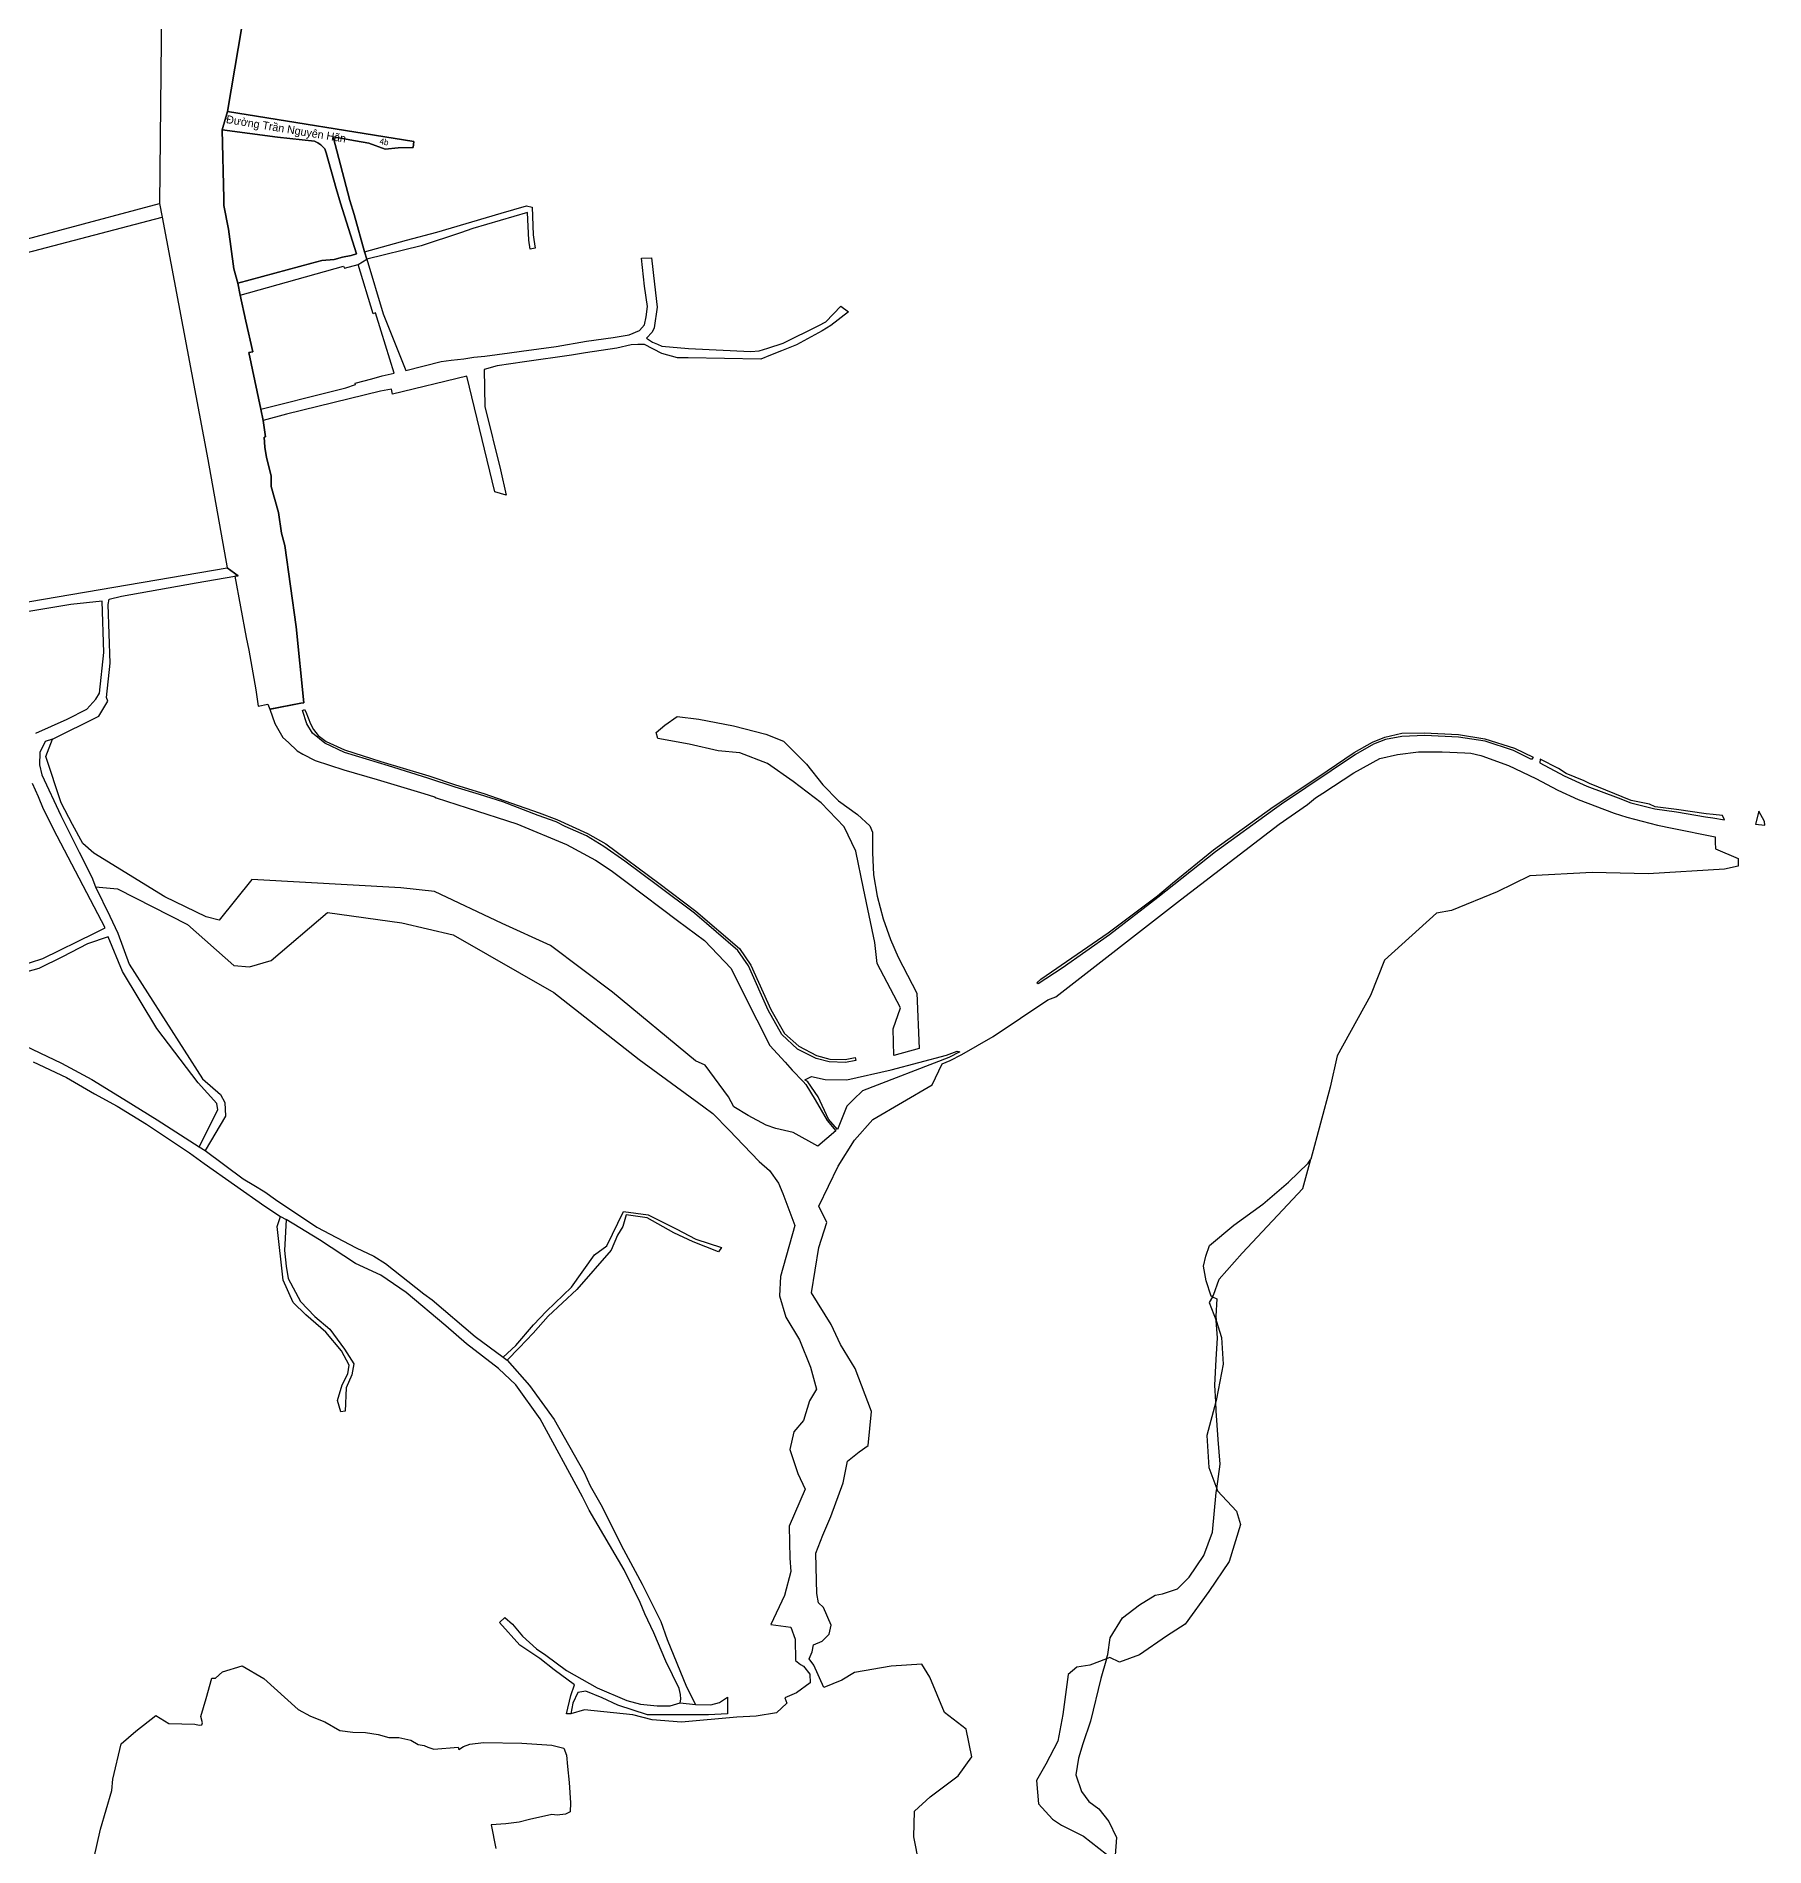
# Model space of a CAD drawing. Extents: x 548434 to 553028, y 1835329 to 1842282.
# Drawn here: x 551609 to 552448, y 1837672 to 1838551 of the extents above; entities that cross this region are included whole.
import ezdxf

# ---------------------------------------------------------------- set-up
doc = ezdxf.new("R2010")
doc.units = 0
for name, color, linetype in [('Level 2', 7, 'Continuous'), ('Level 30', 7, 'Continuous'), ('Level 4', 7, 'Continuous'), ('Level 5', 7, 'Continuous')]:
    doc.layers.add(name, color=color, linetype=linetype)

msp = doc.modelspace()

# ---------------------------------------------------------------- linework, layer by layer
at = {"layer": 'Level 2'}
for p, q in [((551701.99, 1838514.33), (551699.53, 1838505.43)), ((551699.53, 1838505.43), (551726.34, 1838501.83)), ((551747.31, 1838498.04), (551749.18, 1838496.17))]:
    msp.add_line(p, q, dxfattribs=at)
for points in [[(551669.98, 1838564.33), (551669.1, 1838469.55), (551670.3458, 1838462.9663), (551692.58, 1838345.46), (551701.82, 1838292.8), (551707.27, 1838289.05), (551705.68, 1838288.83), (551711.15, 1838259.07), (551712.37, 1838252.89), (551715.78, 1838233.69), (551716.94, 1838225.71), (551721.62, 1838226.7), (551722.5353, 1838224.2496), (551723.7182, 1838224.4687), (551737.6401, 1838227.1863), (551739.0587, 1838227.443), (551735.35, 1838264.2), (551729.85, 1838303.71), (551728.29, 1838309.73), (551726.73, 1838319.71), (551723.21, 1838332.26), (551723.24, 1838337.42), (551721.04, 1838346.43), (551720.24, 1838351.33), (551719.8, 1838356.28), (551720.48, 1838356.45), (551719.3, 1838364.39), (551718.1666, 1838369.7817), (551712.38, 1838397.31), (551714.38, 1838397.69), (551710.97, 1838412.53), (551708.14, 1838425.18), (551707.08, 1838430.94), (551705.17, 1838437.95), (551702.61, 1838457.22), (551700.35, 1838468.66), (551700.22, 1838472.07), (551699.53, 1838505.43), (551701.99, 1838514.33), (551717.67, 1838607.15)], [(551764.57, 1838445.28), (551762.05, 1838444.47), (551757.9, 1838443.51), (551753.84, 1838442.51), (551747.79, 1838441.98), (551742.95, 1838440.73), (551707.08, 1838430.94), (551708.14, 1838425.18), (551758.24, 1838439.28), (551758.72, 1838438.25), (551765.5, 1838440.06), (551769.62, 1838442.59), (551768.5, 1838446.22), (551763.49, 1838464.29), (551761.41, 1838471.05), (551753.26, 1838501.94), (551764.21, 1838500), (551770.59, 1838498.87), (551778.57, 1838496.05), (551784.78, 1838496.64), (551792.16, 1838496.86), (551792.49, 1838499.67), (551701.99, 1838514.33)], [(551726.34, 1838501.83), (551744.17, 1838499.91), (551745.81, 1838499.13), (551747.31, 1838498.04)], [(551749.18, 1838496.17), (551749.9, 1838494.19), (551754.69, 1838476.85), (551756.81, 1838469.72), (551764.57, 1838445.28)]]:
    msp.add_lwpolyline(points, dxfattribs=at)
at = {"layer": 'Level 30'}
for p, q in [((551699.53, 1838505.43), (551701.99, 1838514.33)), ((551669.1, 1838469.55), (551670.3458, 1838462.9663)), ((551768.5, 1838446.22), (551769.62, 1838442.59)), ((551765.5, 1838440.06), (551769.62, 1838442.59)), ((551707.08, 1838430.94), (551708.14, 1838425.18)), ((551718.1666, 1838369.7817), (551719.3, 1838364.39)), ((551688.32, 1838012.03), (551691.2, 1838010.19)), ((551727.72, 1837978.19), (551730.43, 1837976.64)), ((551835.79, 1837909.86), (551837.72, 1837908.41)), ((551921.52, 1837742.23), (551928.99, 1837741.47))]:
    msp.add_line(p, q, dxfattribs=at)
for points in [[(551717.67, 1838607.15), (551701.99, 1838514.33)], [(551666.14, 1838584.16), (551669.98, 1838564.33), (551669.1, 1838469.55)], [(551701.99, 1838514.33), (551792.49, 1838499.67), (551792.16, 1838496.86), (551784.78, 1838496.64), (551778.57, 1838496.05), (551770.59, 1838498.87), (551764.21, 1838500), (551764.2, 1838500), (551753.26, 1838501.94), (551761.41, 1838471.05), (551763.49, 1838464.29), (551768.5, 1838446.22)], [(551707.08, 1838430.94), (551742.95, 1838440.73), (551747.79, 1838441.98), (551753.84, 1838442.51), (551757.9, 1838443.51), (551762.05, 1838444.47), (551764.57, 1838445.28), (551756.81, 1838469.72), (551754.69, 1838476.85), (551749.9, 1838494.19), (551749.18, 1838496.17), (551747.31, 1838498.04), (551745.81, 1838499.13), (551744.17, 1838499.91), (551726.34, 1838501.83), (551699.53, 1838505.43)], [(551699.53, 1838505.43), (551700.22, 1838472.07), (551700.35, 1838468.66), (551702.61, 1838457.22), (551705.17, 1838437.95), (551707.08, 1838430.94)], [(551519.52, 1838435.05), (551550.62, 1838439.83), (551550.17, 1838441.37), (551559.57, 1838443.52), (551559.91, 1838441.12), (551572.19, 1838443.74), (551669.1, 1838469.55)], [(551519.62, 1838431.08), (551556.92, 1838430.83), (551574.1, 1838435.42), (551573.1, 1838439.94), (551588.07, 1838443.02), (551588.92, 1838443.25), (551593.17, 1838444.13), (551594.29, 1838444.32), (551594.48, 1838443.15), (551670.3458, 1838462.9663)], [(551670.3458, 1838462.9663), (551692.58, 1838345.46), (551701.82, 1838292.8)], [(551768.5, 1838446.22), (551788.94, 1838451.88), (551803.55, 1838455.73), (551834.8, 1838464.93), (551847.07, 1838468.45), (551849.79, 1838467.89), (551850.25, 1838454.45), (551850.56, 1838452.19), (551851.23, 1838447.94), (551848.79, 1838447.54), (551848.12, 1838451.79), (551847.52, 1838465.29), (551821.09, 1838457.43), (551815.1, 1838455.37), (551796.02, 1838449.1), (551769.62, 1838442.59)], [(551708.14, 1838425.18), (551758.24, 1838439.28), (551758.72, 1838438.25), (551765.5, 1838440.06)], [(551718.1666, 1838369.7817), (551753, 1838378.52), (551759.38, 1838380.22), (551764.19, 1838381.76), (551763.98, 1838382.53), (551772.04, 1838384.61), (551777.05, 1838385.99), (551782.95, 1838387.32), (551776.59, 1838407.66), (551773.89, 1838416.54), (551772.67, 1838416.17), (551765.5, 1838440.06)], [(551769.62, 1838442.59), (551777.56, 1838416.11), (551788.52, 1838388.53), (551805.63, 1838392.96), (551810.57, 1838393.64), (551816.6, 1838394.31), (551821.45, 1838395.06), (551826.9, 1838395.57), (551838.77, 1838397.24), (551844.65, 1838397.97), (551861.4, 1838400.24), (551876.18, 1838402.77), (551889.05, 1838404.65), (551896.81, 1838405.91), (551901.81, 1838407.99), (551904.23, 1838410.78), (551905.05, 1838414.64), (551905.7, 1838419.68), (551904.37, 1838429.44), (551902.88, 1838443.09), (551907.67, 1838443.26), (551909.21, 1838430.56), (551910.44, 1838419.4), (551909.05, 1838409.38), (551908.05, 1838407.18), (551905.3, 1838404.25), (551908.22, 1838402.27), (551910.68, 1838401.33), (551912.64, 1838400.42), (551925.66, 1838399.3), (551955.94, 1838397.77), (551959.89, 1838398.12), (551964.15, 1838399.51), (551971.53, 1838401.79), (551988.83, 1838410.38), (551992.31, 1838412.25), (551999.55, 1838419.8), (552003.2, 1838417.1), (551994.64, 1838410.5), (551990.5, 1838407.81), (551978.04, 1838401.02), (551970.77, 1838398.13), (551965.42, 1838396.09), (551960.77, 1838394.09), (551925.46, 1838394.75), (551920.36, 1838394.71), (551912.63, 1838396.77), (551904.24, 1838401.19), (551901.09, 1838401.27), (551897.83, 1838401.06), (551890.95, 1838399.47), (551875.69, 1838397.24), (551868.84, 1838396.08), (551846.13, 1838392.81), (551832.86, 1838390.79), (551826.53, 1838389.14), (551826.81, 1838371.16), (551834.38, 1838340.34), (551837.14, 1838328.11), (551831.79, 1838329.66), (551818.2, 1838385.93), (551782.12, 1838377.11), (551781.63, 1838379.58), (551776.22, 1838378.54), (551730.62, 1838367.41), (551719.3, 1838364.39)], [(551708.14, 1838425.18), (551710.97, 1838412.53), (551714.38, 1838397.69), (551712.38, 1838397.31), (551718.1666, 1838369.7817)], [(551719.3, 1838364.39), (551720.48, 1838356.45), (551719.8, 1838356.28), (551720.24, 1838351.33), (551721.04, 1838346.43), (551723.24, 1838337.42), (551723.21, 1838332.26), (551726.73, 1838319.71), (551728.29, 1838309.73), (551729.85, 1838303.71), (551735.35, 1838264.2), (551739.0587, 1838227.443), (551737.6401, 1838227.1863), (551722.5353, 1838224.2496)], [(551591.9, 1838274.17), (551701.82, 1838292.8)], [(551617.15, 1838209.72), (551639.69, 1838220.87), (551643.94, 1838228.12), (551643.44, 1838230.01), (551645.19, 1838246.65), (551644.18, 1838275.15), (551644.73, 1838277.67), (551650.7, 1838279.07), (551686.86, 1838285.55), (551705.68, 1838288.83)], [(551705.68, 1838288.83), (551707.27, 1838289.05), (551701.82, 1838292.8)], [(551705.68, 1838288.83), (551711.15, 1838259.07), (551712.37, 1838252.89), (551715.78, 1838233.69), (551716.94, 1838225.71), (551721.62, 1838226.7), (551722.5353, 1838224.2496)], [(551609.15, 1838212.72), (551624.35, 1838219.45), (551633.81, 1838224.33), (551638.25, 1838229.08), (551639.9, 1838232.03), (551642.01, 1838251.74), (551641.34, 1838276.77), (551626.03, 1838275.06), (551561.14, 1838264.25)], [(551722.5353, 1838224.2496), (551725.09, 1838217.41), (551728.95, 1838210.48), (551731.57, 1838208.06), (551735.77, 1838204.02), (551738.52, 1838202.41), (551744.56, 1838199.34), (551758.55, 1838194.93), (551774.66, 1838190.17), (551797.27, 1838183.36), (551802.38, 1838181.69), (551803.3, 1838181.3), (551818.24, 1838176.5), (551842.3, 1838168.63), (551866.51, 1838158.63), (551880.48, 1838151.02), (551888.16, 1838145.95), (551895.85, 1838140.22), (551920.3, 1838121.75), (551933.37, 1838112.01), (551946.26, 1838098.54), (551952.42, 1838086), (551965.01, 1838061.09), (551972.53, 1838053.11), (551975.87, 1838049.13), (551981.31, 1838043.65), (551982.52, 1838042.22), (551987.05, 1838034.73), (551992.87, 1838024.71), (551997.13, 1838019.67), (551988.36, 1838012.24), (551976.36, 1838018.97), (551968.07, 1838020.83), (551963.38, 1838022.55), (551954.62, 1838027.13), (551947.58, 1838031.37), (551945.1, 1838036.28), (551933.68, 1838051.5), (551929.06, 1838053.72), (551888.83, 1838086.92), (551858.75, 1838109.6), (551835.24, 1838120.24), (551802.48, 1838135.78), (551786.1, 1838137.6), (551713.9, 1838141.63), (551697.95, 1838121.93), (551691.63, 1838123.61), (551671.67, 1838133.29), (551637.25, 1838154.36), (551631.9, 1838159.12), (551626.86, 1838168.42), (551621.41, 1838178.92), (551613.92, 1838201.38), (551617.15, 1838209.72)], [(552006.86, 1838053.86), (552001.71, 1838052.85), (551993.83, 1838053.18), (551987.49, 1838054.83), (551978.57, 1838059.29), (551970.98, 1838066.44), (551964.24, 1838078.34), (551954.66, 1838099.78), (551949.55, 1838107.25), (551928.48, 1838125.34), (551910.63, 1838138.79), (551894.74, 1838150.6), (551884.51, 1838157.73), (551876.09, 1838162.79), (551865.83, 1838167.38), (551861.45, 1838169.64), (551852.71, 1838172.71), (551835.53, 1838179.3), (551824.33, 1838182.88), (551812.5, 1838186.41), (551799.26, 1838190.74), (551780.13, 1838196.73), (551758.79, 1838203.29), (551749.23, 1838207.72), (551743.28, 1838212.64), (551740.57, 1838217.19), (551738.44, 1838223.67), (551739.4, 1838224.06), (551740.06, 1838223), (551742.25, 1838217.26), (551743.77, 1838214.48), (551746.06, 1838211.57), (551749.86, 1838208.59), (551758.87, 1838204.61), (551776.45, 1838198.89), (551799.7, 1838191.9), (551812.68, 1838187.54), (551824.68, 1838183.84), (551826.34, 1838183.41), (551853.16, 1838173.93), (551861.82, 1838170.73), (551876.62, 1838163.92), (551885.48, 1838158.89), (551911.3, 1838139.9), (551929.18, 1838126.32), (551950.36, 1838108.21), (551955.85, 1838100.14), (551965.6, 1838078.57), (551972.17, 1838066.95), (551979.08, 1838060.76), (551987.78, 1838056.22), (551994.18, 1838054.52), (552001.7, 1838054.36), (552006.53, 1838055.23), (552006.86, 1838053.86)], [(552037.57, 1838059.7), (552025.29, 1838056.25), (552024.98, 1838069.24), (552028.52, 1838079.4), (552017.12, 1838100.9), (552015.95, 1838111.09), (552010.446, 1838137.253), (552006.83, 1838155.33), (552001.15, 1838167.21), (551990.05, 1838178.83), (551976.37, 1838189.16), (551963.98, 1838197.94), (551950.56, 1838203.11), (551939.98, 1838204.14), (551926.04, 1838207.24), (551910.81, 1838210.08), (551910.03, 1838212.92), (551914.16, 1838216.53), (551920.1, 1838220.67), (551930.68, 1838219.37), (551947.46, 1838216.27), (551963.21, 1838212.14), (551971.73, 1838208.79), (551982.83, 1838197.68), (551990.83, 1838187.61), (551998.31, 1838179.86), (552007.607, 1838173.148), (552013.544, 1838167.725), (552014.834, 1838164.626), (552014.834, 1838154.813), (552015.35, 1838143.967), (552017.157, 1838133.637), (552019.997, 1838122.533), (552023.59, 1838112.47), (552027.28, 1838103.93), (552036.38, 1838086.54), (552037.57, 1838059.7)], [(551617.15, 1838209.72), (551613.62, 1838208.68), (551611.06, 1838203.27), (551610.8, 1838197.28), (551612.06, 1838192.49), (551621.22, 1838172.77), (551630.09, 1838154.94), (551636.2, 1838142.83), (551638.08, 1838138.18)], [(552335.37, 1838201.03), (552334.55, 1838199.94), (552325.77, 1838204.32), (552311.97, 1838208.75), (552299.11, 1838210.78), (552282.72, 1838211.51), (552271.58, 1838211.05), (552263.61, 1838209.51), (552257.87, 1838207.26), (552249.07, 1838202.29), (552213.23, 1838178.21), (552209.91, 1838175.85), (552181.23, 1838155.01), (552153.28, 1838132.91), (552129.75, 1838114.78), (552106.79, 1838098.72), (552095.2, 1838091.04), (552094.61, 1838091.45), (552096.58, 1838093.24), (552129.11, 1838115.82), (552153.11, 1838133.8), (552160.37, 1838139.87), (552180.31, 1838156.02), (552209.25, 1838176.85), (552212.39, 1838179.02), (552235.4, 1838194.45), (552248.5, 1838203.35), (552257.31, 1838208.35), (552263.41, 1838210.72), (552271.68, 1838212.65), (552282.43, 1838212.77), (552299.02, 1838212), (552311.91, 1838209.88), (552326.29, 1838205.42), (552335.37, 1838201.03)], [(552037.5, 1837664.12), (552034.88, 1837677.22), (552035.29, 1837689.66), (552042.84, 1837696.66), (552056.47, 1837706.79), (552063.08, 1837716.07), (552060.25, 1837729.5), (552049.86, 1837737.59), (552042.68, 1837754.65), (552038.82, 1837760.96), (552023.96, 1837760.02), (552006.18, 1837756.85), (552000, 1837753.27), (551991.26, 1837749.68), (551986.46, 1837760.54), (551984.23, 1837763.62), (551985.62, 1837766.97), (551986.27, 1837770.27), (551990.54, 1837772.2), (551993.79, 1837775.47), (551994.83, 1837779.91), (551991.13, 1837788.5), (551988.68, 1837790.75), (551987.81, 1837795.19), (551987.78, 1837801.56), (551987.38, 1837814.85), (551990.8, 1837823.57), (551994.61, 1837832.57), (552000.64, 1837849.02), (552002.78, 1837859.45), (552008.41, 1837864.02), (552012.75, 1837867.11), (552014.41, 1837883.53), (552006.46, 1837904.48), (551999.42, 1837916.01), (551994.83, 1837925.83), (551985.3, 1837941.13), (551988.79, 1837963.08), (551992.77, 1837975.26), (551988.92, 1837983.19), (551998.28, 1838002.61), (552006.17, 1838015.26), (552015.03, 1838025.26), (552043.86, 1838042.09), (552048.6, 1838052.16), (552052.58, 1838053.79), (552058.28, 1838056.72), (552073.36, 1838065.45), (552099.9, 1838083.2), (552103.85, 1838084.75), (552164.27, 1838131.85), (552212.18, 1838168.55), (552225.78, 1838178.04), (552229.71, 1838181.26), (552233.22, 1838183.6), (552248.35, 1838193.41), (552260.98, 1838200.38), (552269.46, 1838202.36), (552279.75, 1838203.57), (552291.16, 1838203.59), (552302.14, 1838203.16), (552305, 1838202.88), (552309.87, 1838201.81), (552310.46, 1838201.63), (552323.29, 1838196.94), (552336.65, 1838190.59), (552347.34, 1838185.03), (552357.19, 1838180.41), (552374.63, 1838173.83), (552380.75, 1838171.87), (552395.53, 1838168.02), (552402.74, 1838166.5), (552423.52, 1838162.33), (552423.5, 1838159.78), (552423.71, 1838156.46), (552434.78, 1838151.84), (552434.76, 1838148.06), (552428.03, 1838146.7), (552391.12, 1838144.47), (552363.98, 1838145.11), (552333.74, 1838143.4), (552317.79, 1838135.67), (552295.69, 1838126.65), (552288.48, 1838125.37), (552263.13, 1838102.48), (552256.35, 1838085.44), (552240.25, 1838056.04), (552236.88, 1838040.95), (552227.4296, 1838005.9284)], [(552428.08, 1838170.59), (552427.17, 1838172.67), (552427.16, 1838172.64), (552422.65, 1838173.19), (552419.16, 1838173.55), (552404.85, 1838175.67), (552394.533, 1838176.897), (552391.69, 1838178.15), (552382.82, 1838179.95), (552362.66, 1838188.3), (552360.09, 1838189.53), (552351.25, 1838193.09), (552347.6, 1838195.45), (552338.71, 1838200.04), (552338.46, 1838198.18), (552350.34, 1838192), (552361.35, 1838186.97), (552376.52, 1838181.34), (552382.61, 1838178.85), (552394.32, 1838175.94), (552404.79, 1838174.54), (552418.93, 1838172.11), (552422.47, 1838171.65), (552428.08, 1838170.59)], [(551600.49, 1838099.49), (551612.56, 1838103.39), (551637.56, 1838115.55), (551642.66, 1838118.27), (551619.42, 1838162.64), (551612.89, 1838175.71), (551610.38, 1838181.81), (551607.48, 1838188.19)], [(552447.63, 1838167.98), (552447.54, 1838169.82), (552444.6995, 1838174.8581), (552443.18, 1838168.58), (552447.63, 1838167.98)], [(551638.08, 1838138.18), (551648.74, 1838137.07), (551682.67, 1838119.9), (551705.13, 1838099.9), (551712.73, 1838099.35), (551723.29, 1838102.44), (551750.57, 1838125.61), (551786.61, 1838120.58), (551811.52, 1838114.87), (551860.34, 1838086.78), (551901.68, 1838054.37), (551933.03, 1838031.41), (551937.4, 1838028.12), (551945.41, 1838020.1), (551952.26, 1838012.77), (551959.92, 1838004.89), (551964.95, 1838000.51), (551969.26, 1837994.39), (551971.39, 1837989.37), (551977.25, 1837973.81), (551970.2, 1837949.01), (551969.81, 1837939.74), (551972.79, 1837929.36), (551979.52, 1837918.33), (551984.8, 1837905.01), (551987.64, 1837894.32), (551984.28, 1837888.8), (551981.38, 1837879.13), (551976.76, 1837873.72), (551974.83, 1837865.17), (551978.62, 1837853.41), (551982.25, 1837845.89), (551974.45, 1837828), (551974.78, 1837812.4), (551975.26, 1837805.94), (551972.21, 1837794.29), (551965.58, 1837780.19), (551975.19, 1837778.96), (551977.34, 1837773.13), (551977.49, 1837762.77), (551979.88, 1837760.77), (551981.34, 1837760.05), (551984.55, 1837756.19), (551984.71, 1837751.88), (551977.98, 1837747.14), (551972.28, 1837744.65), (551973.35, 1837742.08), (551968.25, 1837737.36), (551958.45, 1837735.77), (551949.01, 1837735.29), (551922.29, 1837732.84), (551907.99, 1837734), (551898.57, 1837736.32), (551875.12, 1837738.83), (551868.56, 1837736.89)], [(551638.08, 1838138.18), (551645.01, 1838123.79), (551648.84, 1838115.57), (551654.34, 1838100.56), (551689.94, 1838044.94), (551698.65, 1838037.39), (551700.76, 1838033.45), (551701.06, 1838026.82), (551691.2, 1838010.19)], [(551688.32, 1838012.03), (551697.42, 1838029.93), (551696.83, 1838033.03), (551687.78, 1838042.93), (551667.72, 1838069.36), (551651.19, 1838097.1), (551644.16, 1838113.87), (551634.23, 1838110.42), (551622.03, 1838104.19), (551610.52, 1838098.51), (551601.78, 1838096.01), (551595.03, 1838093.83), (551588.74, 1838091.74), (551577.16, 1838088.34), (551567.7, 1838084.69), (551564.27, 1838083.5)], [(551564.27, 1838083.5), (551569.65, 1838079.02), (551584.84, 1838071.2), (551589.28, 1838068.58), (551600.51, 1838062.59), (551621.48, 1838052.49), (551636.24, 1838044.6), (551651.77, 1838035.15), (551667.9, 1838025.02), (551688.32, 1838012.03)], [(552057.19, 1838058.03), (552051.926, 1838055.3), (552010, 1838039.13), (552005.62, 1838035), (552002.35, 1838031.62), (551997.93, 1838020.35), (551993.46, 1838025.31), (551988.54, 1838036.14), (551983.48, 1838043.55), (551982.05, 1838044.53), (551985.25, 1838046.09), (551991.85, 1838044.69), (552002.37, 1838044.54), (552023.97, 1838049.28), (552050.84, 1838056.4), (552055.88, 1838058.35), (552057.19, 1838058.03)], [(551607.77, 1838053.13), (551623.9, 1838045.65), (551637.49, 1838037.69), (551648.56, 1838031.62), (551662.7, 1838023.03), (551683.57, 1838008.98), (551690.69, 1838003.83), (551720.19, 1837983.22), (551727.72, 1837978.19)], [(551691.2, 1838010.19), (551709.66, 1837996.38), (551714.87, 1837993.41), (551720.1, 1837990.16), (551725.26, 1837986.39), (551745.43, 1837972.99), (551764.39, 1837963.01), (551773.04, 1837958.96), (551778.62, 1837955.41), (551797.24, 1837940.59), (551801.33, 1837937.81), (551822.12, 1837919.99), (551835.79, 1837909.86)], [(552179.828, 1837939.2355), (552179.07, 1837939.58), (552176.73, 1837946.97), (552175.35, 1837954.14), (552176.5, 1837958.99), (552178.34, 1837964.08), (552190.13, 1837974.02), (552204.22, 1837984.19), (552216.69, 1837994.82), (552226.16, 1838004.07), (552227.4296, 1838005.9284)], [(552179.828, 1837939.2355), (552180.3, 1837940.02), (552183.02, 1837947.83), (552194.18, 1837960.29), (552223.58, 1837991.67), (552227.4296, 1838005.9284)], [(551730.43, 1837976.64), (551729.7, 1837961.61), (551730.46, 1837954.01), (551731.55, 1837948), (551737.46, 1837936.9), (551744.37, 1837929.64), (551751.61, 1837923.54), (551758.72, 1837913.87), (551763.27, 1837906.69), (551762.43, 1837901.33), (551759.64, 1837895.03), (551759.06, 1837883.73), (551756.99, 1837883.38), (551755.47, 1837888.97), (551757.73, 1837896.42), (551760.35, 1837901.83), (551761.02, 1837905.96), (551757.27, 1837913.01), (551749.76, 1837922.05), (551739.97, 1837930.39), (551733.97, 1837936.41), (551729.1, 1837947.31), (551726.07, 1837973.32), (551727.72, 1837978.19)], [(551835.79, 1837909.86), (551841.82, 1837915.54), (551850.44, 1837925.61), (551856.77, 1837932.17), (551868.85, 1837943.92), (551880.02, 1837959.55), (551886.1, 1837963.95), (551894.12, 1837980.64), (551906.05, 1837979.04), (551919.68, 1837972.11), (551929.25, 1837967.17), (551941.6, 1837963.13), (551940.22, 1837961.03), (551927.97, 1837965.79), (551918.56, 1837970.21), (551905.59, 1837977.52), (551895.41, 1837979.01), (551893.73, 1837973.38), (551891.23, 1837969.13), (551888.18, 1837961.79), (551871.4, 1837942.79), (551857.54, 1837929.87), (551850.28, 1837921.6), (551843.51, 1837914.4), (551837.72, 1837908.41)], [(551921.52, 1837742.23), (551921.92, 1837743.91), (551921.75, 1837746.21), (551921.04, 1837749.2), (551914.66, 1837762.42), (551908.89, 1837776.12), (551904.46, 1837785.35), (551902.14, 1837790.82), (551894.47, 1837806.67), (551877.53, 1837835.75), (551874.15, 1837842.14), (551853.64, 1837880.02), (551841.85, 1837896.45), (551833.5, 1837904.39), (551818.03, 1837916.37), (551807.91, 1837925.07), (551788.68, 1837941.32), (551776.34, 1837949.74), (551764.18, 1837955.34), (551746.6, 1837966.91), (551730.43, 1837976.64)], [(552179.828, 1837939.2355), (552178.11, 1837936.38), (552181.5568, 1837927.7679)], [(552179.828, 1837939.2355), (552181.93, 1837938.28), (552181.39, 1837929.74), (552181.5568, 1837927.7679)], [(552181.3406, 1837888.2402), (552180.9, 1837896.34), (552181.59, 1837908.82), (552182.28, 1837919.22), (552181.5568, 1837927.7679)], [(552181.5568, 1837927.7679), (552184.2, 1837919.53), (552185.03, 1837906.47), (552181.73, 1837889.73), (552181.3406, 1837888.2402)], [(551837.72, 1837908.41), (551848.5, 1837896.24), (551860.5, 1837879.67), (551875, 1837853.95), (551878.02, 1837847.53), (551883.11, 1837838.36), (551894.08, 1837816.62), (551903.1, 1837799.82), (551912.27, 1837781.68), (551915.35, 1837772.96), (551924.62, 1837750.04), (551928.99, 1837741.47)], [(552181.3406, 1837888.2402), (552177.07, 1837871.9), (552177.99, 1837856.36), (552181.8185, 1837845.994)], [(552181.8185, 1837845.994), (552183.43, 1837857.94), (552182.51, 1837869.97), (552181.58, 1837883.84), (552181.3406, 1837888.2402)], [(552181.8185, 1837845.994), (552182.14, 1837845.11), (552191.46, 1837835.13), (552193.4, 1837828.77), (552187.85, 1837810.81), (552178.02, 1837796.16), (552166.54, 1837780.33), (552157.47, 1837774.54), (552144.39, 1837765.55), (552134.68, 1837761.91), (552130.01, 1837764.24), (552128.4053, 1837763.6182)], [(552128.4053, 1837763.6182), (552129, 1837765.66), (552130.07, 1837773.73), (552136.07, 1837783.48), (552144.37, 1837789.79), (552151.95, 1837794.42), (552155.47, 1837795.04), (552162.87, 1837797.59), (552168.42, 1837803.14), (552175.62, 1837813.67), (552179.71, 1837824.97), (552181.59, 1837844.3), (552181.8185, 1837845.994)], [(551868.56, 1837736.89), (551866.44, 1837736.89), (551868.59, 1837745.73), (551870.34, 1837750.95), (551860.5, 1837758.21), (551853.52, 1837763.78), (551843.83, 1837770.23), (551834.02, 1837781.24), (551836.64, 1837783.69), (551840.29, 1837780.3), (551845.08, 1837774.6), (551851.94, 1837768.44), (551856.42, 1837765.36), (551866.51, 1837757.88), (551881.27, 1837749.56), (551895.71, 1837743.28), (551902.28, 1837741.55), (551910.39, 1837740.75), (551916.8, 1837740.69), (551921.52, 1837742.23)], [(551637.22, 1837666.48), (551640.4, 1837681), (551646.03, 1837699.69), (551646.42, 1837705.19), (551650.45, 1837722.26), (551657.62, 1837728.54), (551667.22, 1837736.01), (551673.67, 1837732.11), (551686.17, 1837731.89), (551688.26, 1837731.31), (551689.6, 1837731.55), (551689.95, 1837732.58), (551689.13, 1837735.59), (551691.74, 1837744.28), (551694.49, 1837754.17), (551696.23, 1837754.23), (551699.67, 1837757.17), (551709.18, 1837760.13), (551719.63, 1837753.94), (551736.3, 1837739), (551742.34, 1837735.71), (551749.24, 1837733.02), (551756.6, 1837728.85), (551762.9, 1837728), (551769.04, 1837727.82), (551775.16, 1837726.79), (551780.3, 1837725.39), (551785.19, 1837725.4), (551790.99, 1837724.12), (551794.48, 1837722.01), (551797.36, 1837721.44), (551799.16, 1837720.64), (551802.07, 1837719.79), (551813.98, 1837720.71), (551814.3, 1837719.61), (551816.49, 1837721.01), (551819.59, 1837722.13), (551826.29, 1837722.92), (551844.85, 1837722.58), (551859.31, 1837721.65), (551865.16, 1837720.26), (551866.54, 1837716.8), (551866.94, 1837711.36), (551867.71, 1837703.48), (551868.42, 1837693.72)], [(552128.4053, 1837763.6182), (552120.32, 1837760.5), (552113.94, 1837759.53), (552109.71, 1837755.97), (552107.26, 1837736.58), (552104.7, 1837723.62), (552098.99, 1837712.38), (552094.45, 1837704.56), (552095.32, 1837693.17), (552102.24, 1837685.81), (552106.56, 1837682.87), (552117.25, 1837677.59), (552128.35, 1837668.74), (552132.1235, 1837664.5561)], [(552128.4053, 1837763.6182), (552125.63, 1837754.09), (552120.67, 1837733.24), (552116.93, 1837722.3), (552114.78, 1837715.4), (552113.53, 1837707.26), (552116.24, 1837699.18), (552119.79, 1837694.32), (552124.57, 1837690.81), (552129.43, 1837684.7), (552133.19, 1837676.84), (552132.34, 1837666.08), (552132.1235, 1837664.5561)], [(551928.99, 1837741.47), (551936.51, 1837741.25), (551940.71, 1837742.35), (551944.61, 1837745.01), (551944.5, 1837736.94), (551935.34, 1837736.45), (551905.72, 1837736.43), (551891.36, 1837741.02), (551883.75, 1837744.57), (551875.89, 1837747.92), (551871.97, 1837747.23), (551869.59, 1837742.08), (551868.56, 1837736.89)], [(551868.42, 1837693.72), (551868.27, 1837689.39), (551865.96, 1837688.12), (551862.02, 1837687.75), (551859.31, 1837688.03), (551848.48, 1837685.59), (551843.59, 1837684.38), (551837.04, 1837683.43), (551829.87, 1837682.96), (551832.17, 1837671.57)]]:
    msp.add_lwpolyline(points, dxfattribs=at)

# ---------------------------------------------------------------- texts
at = {"layer": 'Level 4'}
msp.add_text('4b', height=2.93635, rotation=348.7556361, dxfattribs=at).set_placement((551775.589, 1838498.536))
at = {"layer": 'Level 5'}
msp.add_text('Đường Trần Nguyên Hãn', height=3.881832, rotation=350.6432278, dxfattribs=at).set_placement((551701.148, 1838508.697))

doc.saveas('drawing.dxf')
